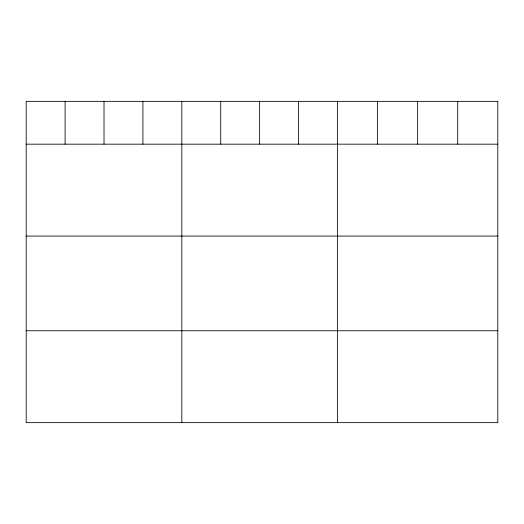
<?xml version="1.0" encoding="UTF-8"?>
<svg xmlns="http://www.w3.org/2000/svg" width="524" height="524" viewBox="0 0 524 524"><rect width="100%" height="100%" fill="white"/><g stroke="black" fill="none" stroke-linecap="round" stroke-linejoin="round"><path stroke-width="0.79" d="M26.2 144.172L497.8 144.172M26.2 236.075L497.8 236.075M26.2 330.755L497.8 330.755M457.714 101.348L457.714 144.172M417.628 101.348L417.628 144.172M377.542 101.348L377.542 144.172M337.456 101.348L337.456 422.652M298.549 101.348L298.549 144.172M259.642 101.348L259.642 144.172M220.735 101.348L220.735 144.172M181.828 101.348L181.828 422.652M142.921 101.348L142.921 144.172M104.014 101.348L104.014 144.172M65.107 101.348L65.107 144.172M497.8 101.348L26.2 101.348L26.2 422.652L497.8 422.652L497.8 101.348"/></g></svg>
